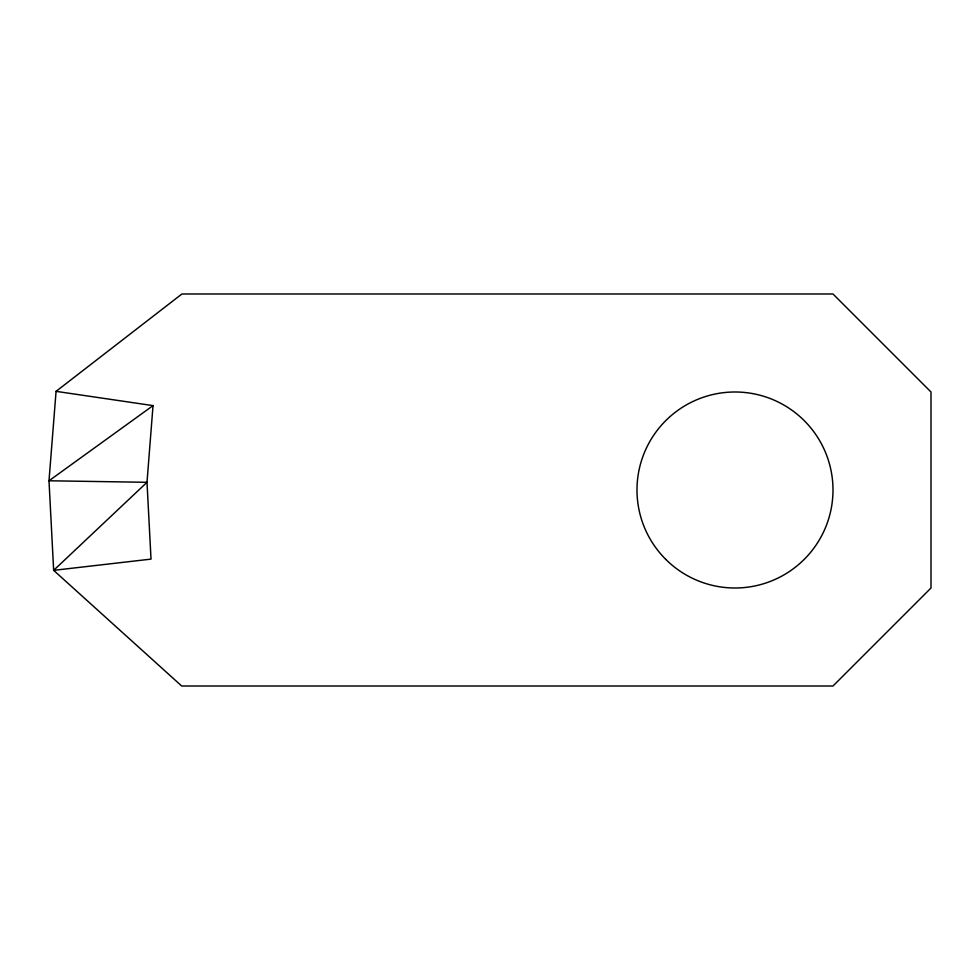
<?xml version="1.0" encoding="UTF-8"?>
<svg xmlns="http://www.w3.org/2000/svg" width="980" height="980" viewBox="0 0 980 980"><rect width="100%" height="100%" fill="white"/><g stroke="black" fill="none" stroke-linecap="round" stroke-linejoin="round"><path stroke-width="1.47" d="M56.068 391.351L49 480.776L53.655 570.348L181.692 686.012L832.988 686.012L931 588.012L931 391.988L832.988 293.988L181.913 293.988L56.068 391.351L153.027 405.622L147 482.307L151.018 559.115L53.655 570.348L147 482.307L49 480.776L153.027 405.622M665.689 559.298A98.012 98.012 0 0 0 829.656 515.37A98.012 98.012 0 0 0 709.618 395.332A98.012 98.012 0 0 0 665.689 559.298"/></g></svg>
